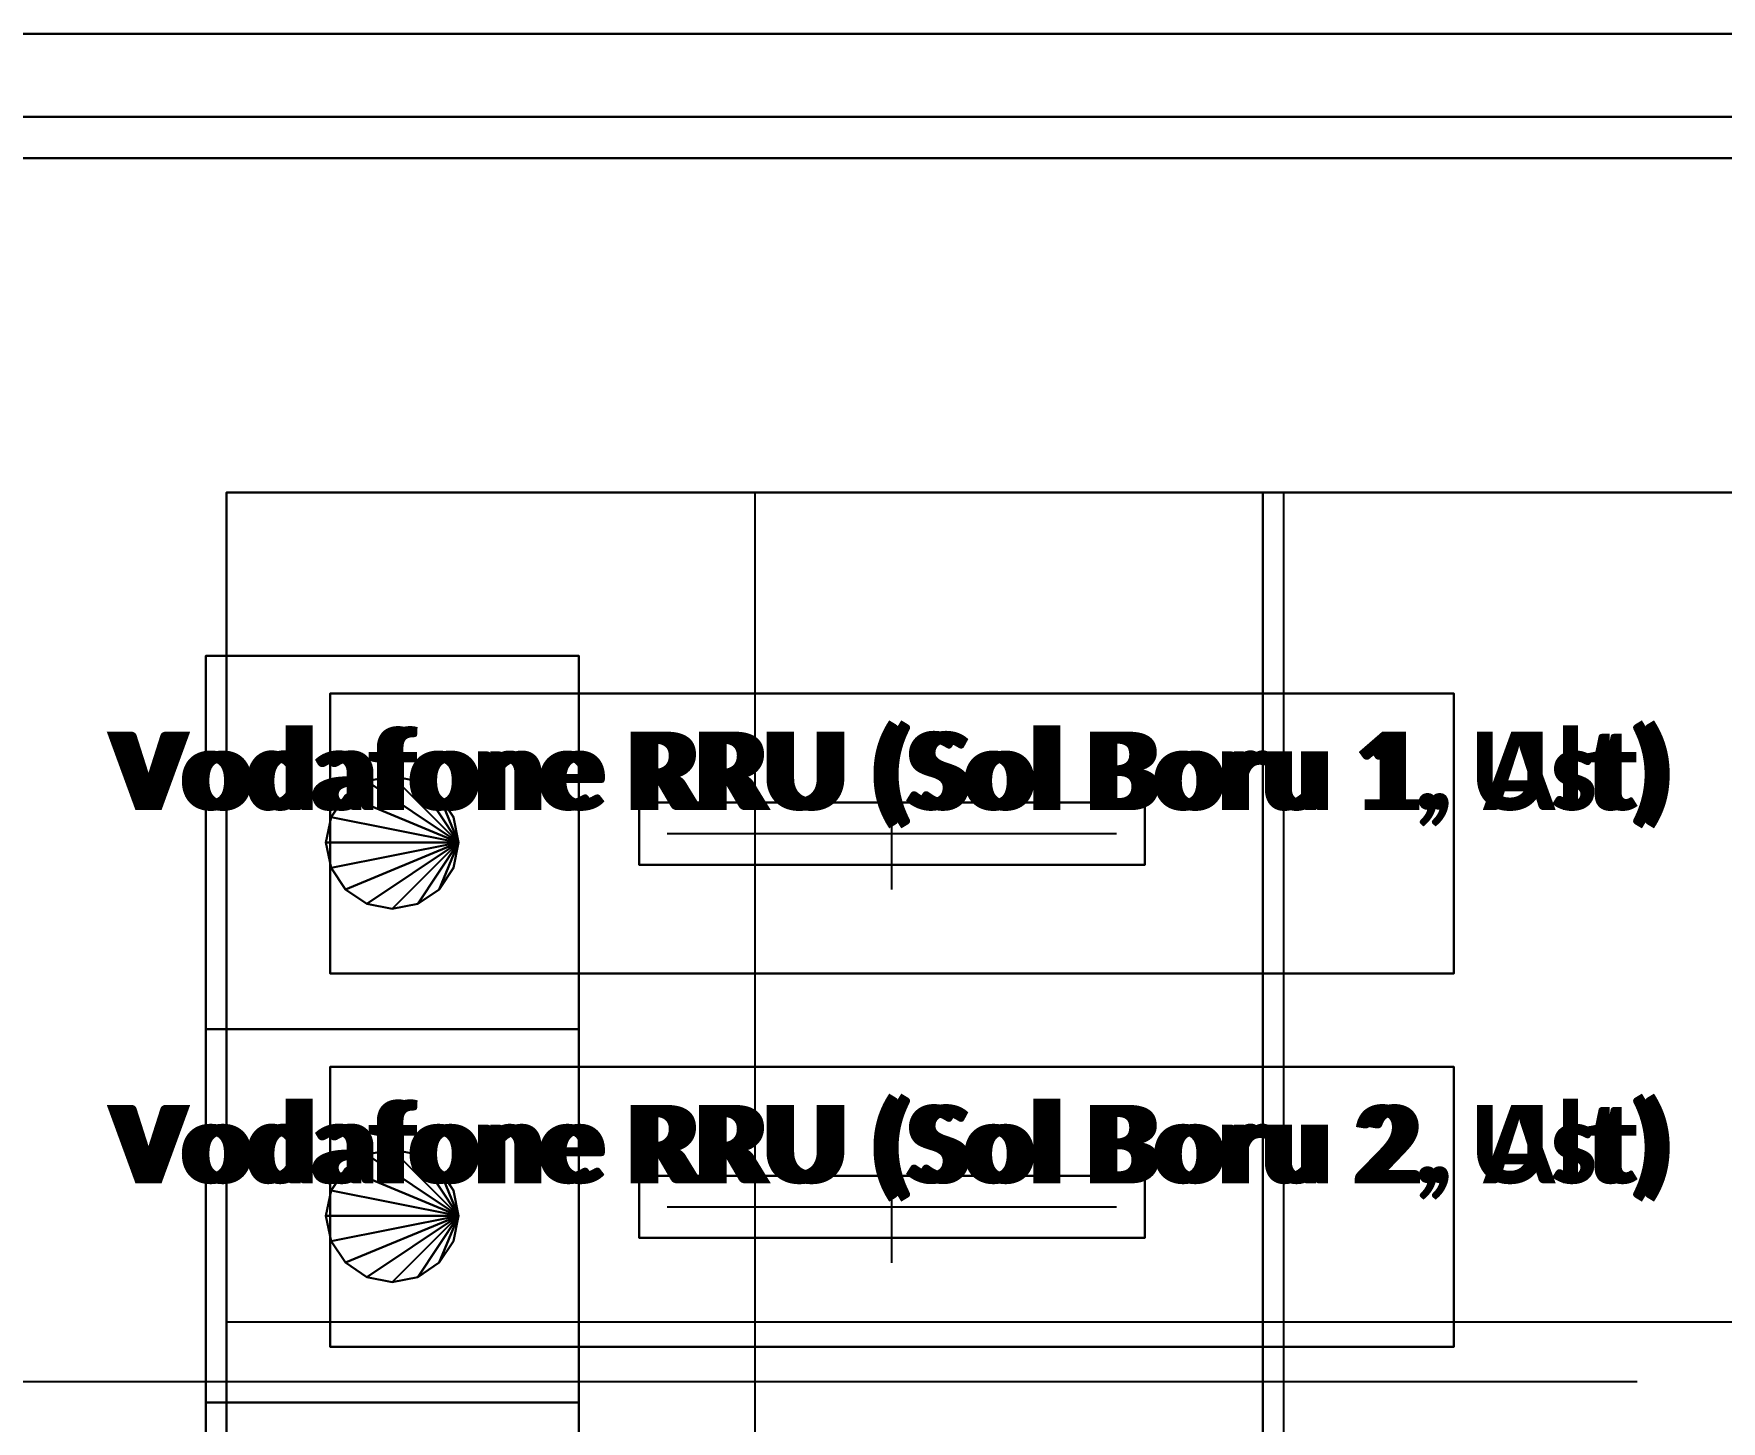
# Model space of a CAD drawing. Header units: metres. Extents: x -15 to 15, y -45.1 to 2.
# Drawn here: x -2.373 to -1.559, y 1.331 to 2 of the extents above; entities that cross this region are included whole.
import ezdxf
from ezdxf.enums import TextEntityAlignment as Align

# ---------------------------------------------------------------- set-up
doc = ezdxf.new("R2010")
doc.units = ezdxf.units.M
for name, color, linetype in [('BLOK_OZEL_PLATFORM', 140, 'CONTINUOUS'), ('CELIK_KIRIS_KOLON', 9, 'CONTINUOUS'), ('EKP_VODAFONE_RRU', 1, 'CONTINUOUS'), ('KORKULUK_KAPI', 4, 'CONTINUOUS'), ('MONTAJ_BORULARI', 2, 'CONTINUOUS'), ('ZEMIN_PLATFORM', 8, 'CONTINUOUS')]:
    doc.layers.add(name, color=color, linetype=linetype)
doc.styles.get("Standard").update_dxf_attribs({"font": 'calibrib.ttf'})

msp = doc.modelspace()

# ---------------------------------------------------------------- linework, layer by layer
at = {"layer": 'BLOK_OZEL_PLATFORM'}
for p, q in [((-1.26052, 1.77879, -0.029), (-2.28052, 1.77879, -0.029)), ((-2.28052, 1.77879, -0.029), (-2.28052, 0.57879, -0.029)), ((-1.26052, 1.77879, 0.011), (-2.28052, 1.77879, 0.011)), ((-2.28052, 1.77879, 0.011), (-2.28052, 0.57879, 0.011)), ((-2.28052, 1.77879, -0.029), (-2.28052, 1.77879, 0.011)), ((-2.02552, 0.57879, 0.011), (-2.02552, 1.77879, 0.011)), ((-0.76052, 1.77879, -0.029), (-1.78052, 1.77879, -0.029)), ((-1.78052, 1.77879, -0.029), (-1.78052, 0.57879, -0.029)), ((-0.76052, 1.77879, 0.011), (-1.78052, 1.77879, 0.011)), ((-1.78052, 1.77879, 0.011), (-1.78052, 0.57879, 0.011)), ((-1.78052, 1.77879, -0.029), (-1.78052, 1.77879, 0.011)), ((-1.77052, 0.57879, 0.011), (-1.77052, 1.77879, 0.011)), ((-2.28052, 1.37879, 0.011), (-1.26052, 1.37879, 0.011)), ((-1.78052, 1.37879, 0.011), (-0.76052, 1.37879, 0.011))]:
    msp.add_line(p, q, dxfattribs=at)
for points in [[(-2.28052, 0.57879, -0.029), (-1.26052, 0.57879, -0.029), (-1.26052, 1.77879, -0.029), (-2.28052, 1.77879, -0.029)], [(-2.28052, 0.57879, 0.011), (-1.26052, 0.57879, 0.011), (-1.26052, 1.77879, 0.011), (-2.28052, 1.77879, 0.011)], [(-2.28052, 1.77879, -0.029), (-1.26052, 1.77879, -0.029), (-1.26052, 1.77879, 0.011), (-2.28052, 1.77879, 0.011)], [(-2.28052, 0.57879, -0.029), (-2.28052, 1.77879, -0.029), (-2.28052, 1.77879, 0.011), (-2.28052, 0.57879, 0.011)], [(-1.78052, 0.57879, -0.029), (-0.76052, 0.57879, -0.029), (-0.76052, 1.77879, -0.029), (-1.78052, 1.77879, -0.029)], [(-1.78052, 0.57879, 0.011), (-0.76052, 0.57879, 0.011), (-0.76052, 1.77879, 0.011), (-1.78052, 1.77879, 0.011)], [(-1.78052, 1.77879, -0.029), (-0.76052, 1.77879, -0.029), (-0.76052, 1.77879, 0.011), (-1.78052, 1.77879, 0.011)], [(-1.78052, 0.57879, -0.029), (-1.78052, 1.77879, -0.029), (-1.78052, 1.77879, 0.011), (-1.78052, 0.57879, 0.011)]]:
    msp.add_3dface(points, dxfattribs=at)
at = {"layer": 'CELIK_KIRIS_KOLON'}
msp.add_line((-3, 1.35, 4.1), (-1.6, 1.35, 6.75), dxfattribs=at)
at = {"layer": 'EKP_VODAFONE_RRU'}
for p, q in [((-1.68852, 1.68179, 0.36), (-2.23052, 1.68179, 0.36)), ((-2.23052, 1.68179, 0.36), (-2.23052, 1.54679, 0.36)), ((-1.68852, 1.68179, 0.87), (-2.23052, 1.68179, 0.87)), ((-2.23052, 1.68179, 0.87), (-2.23052, 1.54679, 0.87)), ((-2.23052, 1.68179, 0.36), (-2.23052, 1.68179, 0.87)), ((-1.68852, 1.68179, 1.14), (-2.23052, 1.68179, 1.14)), ((-2.23052, 1.68179, 1.14), (-2.23052, 1.54679, 1.14)), ((-1.68852, 1.68179, 1.65), (-2.23052, 1.68179, 1.65)), ((-2.23052, 1.68179, 1.65), (-2.23052, 1.54679, 1.65)), ((-2.23052, 1.68179, 1.14), (-2.23052, 1.68179, 1.65)), ((-1.68852, 1.54679, 0.36), (-1.68852, 1.68179, 0.36)), ((-1.68852, 1.54679, 0.87), (-1.68852, 1.68179, 0.87)), ((-1.68852, 1.68179, 0.36), (-1.68852, 1.68179, 0.87)), ((-1.68852, 1.54679, 1.14), (-1.68852, 1.68179, 1.14)), ((-1.68852, 1.54679, 1.65), (-1.68852, 1.68179, 1.65)), ((-1.68852, 1.68179, 1.14), (-1.68852, 1.68179, 1.65)), ((-1.95952, 1.58729, 0.87), (-1.95952, 1.64129, 0.87)), ((-1.95952, 1.58729, 1.65), (-1.95952, 1.64129, 1.65)), ((-1.83757, 1.62929, 0.87), (-2.08147, 1.62929, 0.87)), ((-2.08147, 1.62929, 0.87), (-2.08147, 1.59929, 0.87)), ((-1.83757, 1.62929, 0.9), (-2.08147, 1.62929, 0.9)), ((-2.08147, 1.62929, 0.9), (-2.08147, 1.59929, 0.9)), ((-2.08147, 1.62929, 0.87), (-2.08147, 1.62929, 0.9)), ((-1.83757, 1.62929, 1.65), (-2.08147, 1.62929, 1.65)), ((-2.08147, 1.62929, 1.65), (-2.08147, 1.59929, 1.65)), ((-1.83757, 1.62929, 1.68), (-2.08147, 1.62929, 1.68)), ((-2.08147, 1.62929, 1.68), (-2.08147, 1.59929, 1.68)), ((-2.08147, 1.62929, 1.65), (-2.08147, 1.62929, 1.68)), ((-1.83757, 1.59929, 0.87), (-1.83757, 1.62929, 0.87)), ((-1.83757, 1.59929, 0.9), (-1.83757, 1.62929, 0.9)), ((-1.83757, 1.62929, 0.87), (-1.83757, 1.62929, 0.9)), ((-1.83757, 1.59929, 1.65), (-1.83757, 1.62929, 1.65)), ((-1.83757, 1.59929, 1.68), (-1.83757, 1.62929, 1.68)), ((-1.83757, 1.62929, 1.65), (-1.83757, 1.62929, 1.68)), ((-2.06792, 1.61429, 0.87), (-1.85112, 1.61429, 0.87)), ((-2.06792, 1.61429, 1.65), (-1.85112, 1.61429, 1.65)), ((-2.08147, 1.59929, 0.87), (-1.83757, 1.59929, 0.87)), ((-2.08147, 1.59929, 0.9), (-1.83757, 1.59929, 0.9)), ((-2.08147, 1.59929, 0.87), (-2.08147, 1.59929, 0.9)), ((-2.08147, 1.59929, 1.65), (-1.83757, 1.59929, 1.65)), ((-2.08147, 1.59929, 1.68), (-1.83757, 1.59929, 1.68)), ((-2.08147, 1.59929, 1.65), (-2.08147, 1.59929, 1.68)), ((-1.83757, 1.59929, 0.87), (-1.83757, 1.59929, 0.9)), ((-1.83757, 1.59929, 1.65), (-1.83757, 1.59929, 1.68)), ((-2.23052, 1.54679, 0.36), (-1.68852, 1.54679, 0.36)), ((-2.23052, 1.54679, 0.87), (-1.68852, 1.54679, 0.87)), ((-2.23052, 1.54679, 0.36), (-2.23052, 1.54679, 0.87)), ((-2.23052, 1.54679, 1.14), (-1.68852, 1.54679, 1.14)), ((-2.23052, 1.54679, 1.65), (-1.68852, 1.54679, 1.65)), ((-2.23052, 1.54679, 1.14), (-2.23052, 1.54679, 1.65)), ((-1.68852, 1.54679, 0.36), (-1.68852, 1.54679, 0.87)), ((-1.68852, 1.54679, 1.14), (-1.68852, 1.54679, 1.65)), ((-1.68852, 1.50179, 0.36), (-2.23052, 1.50179, 0.36)), ((-2.23052, 1.50179, 0.36), (-2.23052, 1.36679, 0.36)), ((-1.68852, 1.50179, 0.87), (-2.23052, 1.50179, 0.87)), ((-2.23052, 1.50179, 0.87), (-2.23052, 1.36679, 0.87)), ((-2.23052, 1.50179, 0.36), (-2.23052, 1.50179, 0.87)), ((-1.68852, 1.50179, 1.14), (-2.23052, 1.50179, 1.14)), ((-2.23052, 1.50179, 1.14), (-2.23052, 1.36679, 1.14)), ((-1.68852, 1.50179, 1.65), (-2.23052, 1.50179, 1.65)), ((-2.23052, 1.50179, 1.65), (-2.23052, 1.36679, 1.65)), ((-2.23052, 1.50179, 1.14), (-2.23052, 1.50179, 1.65)), ((-1.68852, 1.36679, 0.36), (-1.68852, 1.50179, 0.36)), ((-1.68852, 1.36679, 0.87), (-1.68852, 1.50179, 0.87)), ((-1.68852, 1.50179, 0.36), (-1.68852, 1.50179, 0.87)), ((-1.68852, 1.36679, 1.14), (-1.68852, 1.50179, 1.14)), ((-1.68852, 1.36679, 1.65), (-1.68852, 1.50179, 1.65)), ((-1.68852, 1.50179, 1.14), (-1.68852, 1.50179, 1.65)), ((-1.95952, 1.40729, 0.87), (-1.95952, 1.46129, 0.87)), ((-1.95952, 1.40729, 1.65), (-1.95952, 1.46129, 1.65)), ((-1.83757, 1.44929, 0.87), (-2.08147, 1.44929, 0.87)), ((-2.08147, 1.44929, 0.87), (-2.08147, 1.41929, 0.87)), ((-1.83757, 1.44929, 0.9), (-2.08147, 1.44929, 0.9)), ((-2.08147, 1.44929, 0.9), (-2.08147, 1.41929, 0.9)), ((-2.08147, 1.44929, 0.87), (-2.08147, 1.44929, 0.9)), ((-1.83757, 1.44929, 1.65), (-2.08147, 1.44929, 1.65)), ((-2.08147, 1.44929, 1.65), (-2.08147, 1.41929, 1.65)), ((-1.83757, 1.44929, 1.68), (-2.08147, 1.44929, 1.68)), ((-2.08147, 1.44929, 1.68), (-2.08147, 1.41929, 1.68)), ((-2.08147, 1.44929, 1.65), (-2.08147, 1.44929, 1.68)), ((-1.83757, 1.41929, 0.87), (-1.83757, 1.44929, 0.87)), ((-1.83757, 1.41929, 0.9), (-1.83757, 1.44929, 0.9)), ((-1.83757, 1.44929, 0.87), (-1.83757, 1.44929, 0.9)), ((-1.83757, 1.41929, 1.65), (-1.83757, 1.44929, 1.65)), ((-1.83757, 1.41929, 1.68), (-1.83757, 1.44929, 1.68)), ((-1.83757, 1.44929, 1.65), (-1.83757, 1.44929, 1.68)), ((-2.06792, 1.43429, 0.87), (-1.85112, 1.43429, 0.87)), ((-2.06792, 1.43429, 1.65), (-1.85112, 1.43429, 1.65)), ((-2.08147, 1.41929, 0.87), (-1.83757, 1.41929, 0.87)), ((-2.08147, 1.41929, 0.9), (-1.83757, 1.41929, 0.9)), ((-2.08147, 1.41929, 0.87), (-2.08147, 1.41929, 0.9)), ((-2.08147, 1.41929, 1.65), (-1.83757, 1.41929, 1.65)), ((-2.08147, 1.41929, 1.68), (-1.83757, 1.41929, 1.68)), ((-2.08147, 1.41929, 1.65), (-2.08147, 1.41929, 1.68)), ((-1.83757, 1.41929, 0.87), (-1.83757, 1.41929, 0.9)), ((-1.83757, 1.41929, 1.65), (-1.83757, 1.41929, 1.68)), ((-2.23052, 1.36679, 0.36), (-1.68852, 1.36679, 0.36)), ((-2.23052, 1.36679, 0.87), (-1.68852, 1.36679, 0.87)), ((-2.23052, 1.36679, 0.36), (-2.23052, 1.36679, 0.87)), ((-2.23052, 1.36679, 1.14), (-1.68852, 1.36679, 1.14)), ((-2.23052, 1.36679, 1.65), (-1.68852, 1.36679, 1.65)), ((-2.23052, 1.36679, 1.14), (-2.23052, 1.36679, 1.65)), ((-1.68852, 1.36679, 0.36), (-1.68852, 1.36679, 0.87)), ((-1.68852, 1.36679, 1.14), (-1.68852, 1.36679, 1.65))]:
    msp.add_line(p, q, dxfattribs=at)
for points in [[(-2.23052, 1.54679, 0.36), (-1.68852, 1.54679, 0.36), (-1.68852, 1.68179, 0.36), (-2.23052, 1.68179, 0.36)], [(-2.23052, 1.54679, 0.87), (-1.68852, 1.54679, 0.87), (-1.68852, 1.68179, 0.87), (-2.23052, 1.68179, 0.87)], [(-2.23052, 1.68179, 0.36), (-1.68852, 1.68179, 0.36), (-1.68852, 1.68179, 0.87), (-2.23052, 1.68179, 0.87)], [(-2.23052, 1.54679, 0.36), (-2.23052, 1.68179, 0.36), (-2.23052, 1.68179, 0.87), (-2.23052, 1.54679, 0.87)], [(-2.23052, 1.54679, 1.14), (-1.68852, 1.54679, 1.14), (-1.68852, 1.68179, 1.14), (-2.23052, 1.68179, 1.14)], [(-2.23052, 1.54679, 1.65), (-1.68852, 1.54679, 1.65), (-1.68852, 1.68179, 1.65), (-2.23052, 1.68179, 1.65)], [(-2.23052, 1.68179, 1.14), (-1.68852, 1.68179, 1.14), (-1.68852, 1.68179, 1.65), (-2.23052, 1.68179, 1.65)], [(-2.23052, 1.54679, 1.14), (-2.23052, 1.68179, 1.14), (-2.23052, 1.68179, 1.65), (-2.23052, 1.54679, 1.65)], [(-1.68852, 1.54679, 0.36), (-1.68852, 1.68179, 0.36), (-1.68852, 1.68179, 0.87), (-1.68852, 1.54679, 0.87)], [(-1.68852, 1.54679, 1.14), (-1.68852, 1.68179, 1.14), (-1.68852, 1.68179, 1.65), (-1.68852, 1.54679, 1.65)], [(-2.08147, 1.59929, 0.87), (-1.83757, 1.59929, 0.87), (-1.83757, 1.62929, 0.87), (-2.08147, 1.62929, 0.87)], [(-2.08147, 1.59929, 0.9), (-1.83757, 1.59929, 0.9), (-1.83757, 1.62929, 0.9), (-2.08147, 1.62929, 0.9)], [(-2.08147, 1.62929, 0.87), (-1.83757, 1.62929, 0.87), (-1.83757, 1.62929, 0.9), (-2.08147, 1.62929, 0.9)], [(-2.08147, 1.59929, 0.87), (-2.08147, 1.62929, 0.87), (-2.08147, 1.62929, 0.9), (-2.08147, 1.59929, 0.9)], [(-2.08147, 1.59929, 1.65), (-1.83757, 1.59929, 1.65), (-1.83757, 1.62929, 1.65), (-2.08147, 1.62929, 1.65)], [(-2.08147, 1.59929, 1.68), (-1.83757, 1.59929, 1.68), (-1.83757, 1.62929, 1.68), (-2.08147, 1.62929, 1.68)], [(-2.08147, 1.62929, 1.65), (-1.83757, 1.62929, 1.65), (-1.83757, 1.62929, 1.68), (-2.08147, 1.62929, 1.68)], [(-2.08147, 1.59929, 1.65), (-2.08147, 1.62929, 1.65), (-2.08147, 1.62929, 1.68), (-2.08147, 1.59929, 1.68)], [(-1.83757, 1.59929, 0.87), (-1.83757, 1.62929, 0.87), (-1.83757, 1.62929, 0.9), (-1.83757, 1.59929, 0.9)], [(-1.83757, 1.59929, 1.65), (-1.83757, 1.62929, 1.65), (-1.83757, 1.62929, 1.68), (-1.83757, 1.59929, 1.68)], [(-2.08147, 1.59929, 0.87), (-1.83757, 1.59929, 0.87), (-1.83757, 1.59929, 0.9), (-2.08147, 1.59929, 0.9)], [(-2.08147, 1.59929, 1.65), (-1.83757, 1.59929, 1.65), (-1.83757, 1.59929, 1.68), (-2.08147, 1.59929, 1.68)], [(-2.23052, 1.54679, 0.36), (-1.68852, 1.54679, 0.36), (-1.68852, 1.54679, 0.87), (-2.23052, 1.54679, 0.87)], [(-2.23052, 1.54679, 1.14), (-1.68852, 1.54679, 1.14), (-1.68852, 1.54679, 1.65), (-2.23052, 1.54679, 1.65)], [(-2.23052, 1.36679, 0.36), (-1.68852, 1.36679, 0.36), (-1.68852, 1.50179, 0.36), (-2.23052, 1.50179, 0.36)], [(-2.23052, 1.36679, 0.87), (-1.68852, 1.36679, 0.87), (-1.68852, 1.50179, 0.87), (-2.23052, 1.50179, 0.87)], [(-2.23052, 1.50179, 0.36), (-1.68852, 1.50179, 0.36), (-1.68852, 1.50179, 0.87), (-2.23052, 1.50179, 0.87)], [(-2.23052, 1.36679, 0.36), (-2.23052, 1.50179, 0.36), (-2.23052, 1.50179, 0.87), (-2.23052, 1.36679, 0.87)], [(-2.23052, 1.36679, 1.14), (-1.68852, 1.36679, 1.14), (-1.68852, 1.50179, 1.14), (-2.23052, 1.50179, 1.14)], [(-2.23052, 1.36679, 1.65), (-1.68852, 1.36679, 1.65), (-1.68852, 1.50179, 1.65), (-2.23052, 1.50179, 1.65)], [(-2.23052, 1.50179, 1.14), (-1.68852, 1.50179, 1.14), (-1.68852, 1.50179, 1.65), (-2.23052, 1.50179, 1.65)], [(-2.23052, 1.36679, 1.14), (-2.23052, 1.50179, 1.14), (-2.23052, 1.50179, 1.65), (-2.23052, 1.36679, 1.65)], [(-1.68852, 1.36679, 0.36), (-1.68852, 1.50179, 0.36), (-1.68852, 1.50179, 0.87), (-1.68852, 1.36679, 0.87)], [(-1.68852, 1.36679, 1.14), (-1.68852, 1.50179, 1.14), (-1.68852, 1.50179, 1.65), (-1.68852, 1.36679, 1.65)], [(-2.08147, 1.41929, 0.87), (-1.83757, 1.41929, 0.87), (-1.83757, 1.44929, 0.87), (-2.08147, 1.44929, 0.87)], [(-2.08147, 1.41929, 0.9), (-1.83757, 1.41929, 0.9), (-1.83757, 1.44929, 0.9), (-2.08147, 1.44929, 0.9)], [(-2.08147, 1.44929, 0.87), (-1.83757, 1.44929, 0.87), (-1.83757, 1.44929, 0.9), (-2.08147, 1.44929, 0.9)], [(-2.08147, 1.41929, 0.87), (-2.08147, 1.44929, 0.87), (-2.08147, 1.44929, 0.9), (-2.08147, 1.41929, 0.9)], [(-2.08147, 1.41929, 1.65), (-1.83757, 1.41929, 1.65), (-1.83757, 1.44929, 1.65), (-2.08147, 1.44929, 1.65)], [(-2.08147, 1.41929, 1.68), (-1.83757, 1.41929, 1.68), (-1.83757, 1.44929, 1.68), (-2.08147, 1.44929, 1.68)], [(-2.08147, 1.44929, 1.65), (-1.83757, 1.44929, 1.65), (-1.83757, 1.44929, 1.68), (-2.08147, 1.44929, 1.68)], [(-2.08147, 1.41929, 1.65), (-2.08147, 1.44929, 1.65), (-2.08147, 1.44929, 1.68), (-2.08147, 1.41929, 1.68)], [(-1.83757, 1.41929, 0.87), (-1.83757, 1.44929, 0.87), (-1.83757, 1.44929, 0.9), (-1.83757, 1.41929, 0.9)], [(-1.83757, 1.41929, 1.65), (-1.83757, 1.44929, 1.65), (-1.83757, 1.44929, 1.68), (-1.83757, 1.41929, 1.68)], [(-2.08147, 1.41929, 0.87), (-1.83757, 1.41929, 0.87), (-1.83757, 1.41929, 0.9), (-2.08147, 1.41929, 0.9)], [(-2.08147, 1.41929, 1.65), (-1.83757, 1.41929, 1.65), (-1.83757, 1.41929, 1.68), (-2.08147, 1.41929, 1.68)], [(-2.23052, 1.36679, 0.36), (-1.68852, 1.36679, 0.36), (-1.68852, 1.36679, 0.87), (-2.23052, 1.36679, 0.87)], [(-2.23052, 1.36679, 1.14), (-1.68852, 1.36679, 1.14), (-1.68852, 1.36679, 1.65), (-2.23052, 1.36679, 1.65)]]:
    msp.add_3dface(points, dxfattribs=at)
at = {"layer": 'KORKULUK_KAPI'}
for p, q in [((5.5, 1.96), (-5.5, 1.96)), ((5.5, 1.96, 1.7), (-5.5, 1.96, 1.7)), ((-5.5, 1.94), (5.5, 1.94)), ((-5.5, 1.94, 1.7), (5.5, 1.94, 1.7))]:
    msp.add_line(p, q, dxfattribs=at)
for points in [[(-5.5, 1.94), (5.5, 1.94), (5.5, 1.96), (-5.5, 1.96)], [(-5.5, 1.94, 1.7), (5.5, 1.94, 1.7), (5.5, 1.96, 1.7), (-5.5, 1.96, 1.7)], [(-5.5, 1.96), (5.5, 1.96), (5.5, 1.96, 1.7), (-5.5, 1.96, 1.7)], [(-5.5, 1.94), (5.5, 1.94), (5.5, 1.94, 1.7), (-5.5, 1.94, 1.7)]]:
    msp.add_3dface(points, dxfattribs=at)
at = {"layer": 'MONTAJ_BORULARI'}
for p, q in [((-2.1105, 1.7), (-2.2905, 1.7)), ((-2.2905, 1.7), (-2.2905, 1.52)), ((-2.1105, 1.7, 0.015), (-2.2905, 1.7, 0.015)), ((-2.2905, 1.7, 0.015), (-2.2905, 1.52, 0.015)), ((-2.2905, 1.7), (-2.2905, 1.7, 0.015)), ((-2.1105, 1.52), (-2.1105, 1.7)), ((-2.1105, 1.52, 0.015), (-2.1105, 1.7, 0.015)), ((-2.1105, 1.7), (-2.1105, 1.7, 0.015)), ((-2.21275, 1.63956), (-2.22313, 1.63263)), ((-2.21275, 1.63956, 1.7), (-2.22313, 1.63263, 1.7)), ((-2.2005, 1.642), (-2.21275, 1.63956)), ((-2.2005, 1.642, 1.7), (-2.21275, 1.63956, 1.7)), ((-2.18825, 1.63956), (-2.2005, 1.642)), ((-2.18825, 1.63956, 1.7), (-2.2005, 1.642, 1.7)), ((-2.2005, 1.642), (-2.2005, 1.642, 1.7)), ((-2.17787, 1.63263), (-2.18825, 1.63956)), ((-2.17787, 1.63263, 1.7), (-2.18825, 1.63956, 1.7)), ((-2.22313, 1.63263), (-2.23006, 1.62225)), ((-2.22313, 1.63263, 1.7), (-2.23006, 1.62225, 1.7)), ((-2.17094, 1.62225), (-2.17787, 1.63263)), ((-2.17094, 1.62225, 1.7), (-2.17787, 1.63263, 1.7)), ((-2.23006, 1.62225), (-2.2325, 1.61)), ((-2.23006, 1.62225, 1.7), (-2.2325, 1.61, 1.7)), ((-2.1685, 1.61), (-2.17094, 1.62225)), ((-2.1685, 1.61, 1.7), (-2.17094, 1.62225, 1.7)), ((-2.2325, 1.61), (-2.23006, 1.59775)), ((-2.2325, 1.61, 1.7), (-2.23006, 1.59775, 1.7)), ((-2.2325, 1.61), (-2.2325, 1.61, 1.7)), ((-2.17094, 1.59775), (-2.1685, 1.61)), ((-2.17094, 1.59775, 1.7), (-2.1685, 1.61, 1.7)), ((-2.1685, 1.61), (-2.1685, 1.61, 1.7)), ((-2.23006, 1.59775), (-2.22313, 1.58737)), ((-2.23006, 1.59775, 1.7), (-2.22313, 1.58737, 1.7)), ((-2.17787, 1.58737), (-2.17094, 1.59775)), ((-2.17787, 1.58737, 1.7), (-2.17094, 1.59775, 1.7)), ((-2.22313, 1.58737), (-2.21275, 1.58044)), ((-2.22313, 1.58737, 1.7), (-2.21275, 1.58044, 1.7)), ((-2.18825, 1.58044), (-2.17787, 1.58737)), ((-2.18825, 1.58044, 1.7), (-2.17787, 1.58737, 1.7)), ((-2.21275, 1.58044), (-2.2005, 1.578)), ((-2.21275, 1.58044, 1.7), (-2.2005, 1.578, 1.7)), ((-2.2005, 1.578), (-2.18825, 1.58044)), ((-2.2005, 1.578, 1.7), (-2.18825, 1.58044, 1.7)), ((-2.2005, 1.578), (-2.2005, 1.578, 1.7)), ((-2.2905, 1.52), (-2.1105, 1.52)), ((-2.2905, 1.52, 0.015), (-2.1105, 1.52, 0.015)), ((-2.2905, 1.52), (-2.2905, 1.52, 0.015)), ((-2.1105, 1.52), (-2.2905, 1.52)), ((-2.2905, 1.52), (-2.2905, 1.34)), ((-2.1105, 1.52, 0.015), (-2.2905, 1.52, 0.015)), ((-2.2905, 1.52, 0.015), (-2.2905, 1.34, 0.015)), ((-2.2905, 1.52), (-2.2905, 1.52, 0.015)), ((-2.1105, 1.52), (-2.1105, 1.52, 0.015)), ((-2.1105, 1.34), (-2.1105, 1.52)), ((-2.1105, 1.34, 0.015), (-2.1105, 1.52, 0.015)), ((-2.1105, 1.52), (-2.1105, 1.52, 0.015)), ((-2.21275, 1.45956), (-2.22313, 1.45263)), ((-2.21275, 1.45956, 1.7), (-2.22313, 1.45263, 1.7)), ((-2.2005, 1.462), (-2.21275, 1.45956)), ((-2.2005, 1.462, 1.7), (-2.21275, 1.45956, 1.7)), ((-2.18825, 1.45956), (-2.2005, 1.462)), ((-2.18825, 1.45956, 1.7), (-2.2005, 1.462, 1.7)), ((-2.2005, 1.462), (-2.2005, 1.462, 1.7)), ((-2.17787, 1.45263), (-2.18825, 1.45956)), ((-2.17787, 1.45263, 1.7), (-2.18825, 1.45956, 1.7)), ((-2.22313, 1.45263), (-2.23006, 1.44225)), ((-2.22313, 1.45263, 1.7), (-2.23006, 1.44225, 1.7)), ((-2.17094, 1.44225), (-2.17787, 1.45263)), ((-2.17094, 1.44225, 1.7), (-2.17787, 1.45263, 1.7)), ((-2.23006, 1.44225), (-2.2325, 1.43)), ((-2.23006, 1.44225, 1.7), (-2.2325, 1.43, 1.7)), ((-2.1685, 1.43), (-2.17094, 1.44225)), ((-2.1685, 1.43, 1.7), (-2.17094, 1.44225, 1.7)), ((-2.2325, 1.43), (-2.23006, 1.41775)), ((-2.2325, 1.43, 1.7), (-2.23006, 1.41775, 1.7)), ((-2.2325, 1.43), (-2.2325, 1.43, 1.7)), ((-2.17094, 1.41775), (-2.1685, 1.43)), ((-2.17094, 1.41775, 1.7), (-2.1685, 1.43, 1.7)), ((-2.1685, 1.43), (-2.1685, 1.43, 1.7)), ((-2.23006, 1.41775), (-2.22313, 1.40737)), ((-2.23006, 1.41775, 1.7), (-2.22313, 1.40737, 1.7)), ((-2.17787, 1.40737), (-2.17094, 1.41775)), ((-2.17787, 1.40737, 1.7), (-2.17094, 1.41775, 1.7)), ((-2.22313, 1.40737), (-2.21275, 1.40044)), ((-2.22313, 1.40737, 1.7), (-2.21275, 1.40044, 1.7)), ((-2.21275, 1.40044), (-2.2005, 1.398)), ((-2.21275, 1.40044, 1.7), (-2.2005, 1.398, 1.7)), ((-2.2005, 1.398), (-2.18825, 1.40044)), ((-2.2005, 1.398, 1.7), (-2.18825, 1.40044, 1.7)), ((-2.18825, 1.40044), (-2.17787, 1.40737)), ((-2.18825, 1.40044, 1.7), (-2.17787, 1.40737, 1.7)), ((-2.2005, 1.398), (-2.2005, 1.398, 1.7)), ((-2.2905, 1.34), (-2.1105, 1.34)), ((-2.2905, 1.34, 0.015), (-2.1105, 1.34, 0.015)), ((-2.2905, 1.34), (-2.2905, 1.34, 0.015)), ((-2.1105, 1.34), (-2.2905, 1.34)), ((-2.2905, 1.34), (-2.2905, 1.16)), ((-2.1105, 1.34, 0.015), (-2.2905, 1.34, 0.015)), ((-2.2905, 1.34, 0.015), (-2.2905, 1.16, 0.015)), ((-2.2905, 1.34), (-2.2905, 1.34, 0.015)), ((-2.1105, 1.34), (-2.1105, 1.34, 0.015)), ((-2.1105, 1.16), (-2.1105, 1.34)), ((-2.1105, 1.16, 0.015), (-2.1105, 1.34, 0.015)), ((-2.1105, 1.34), (-2.1105, 1.34, 0.015))]:
    msp.add_line(p, q, dxfattribs=at)
for points in [[(-2.2905, 1.52), (-2.1105, 1.52), (-2.1105, 1.7), (-2.2905, 1.7)], [(-2.2905, 1.52, 0.015), (-2.1105, 1.52, 0.015), (-2.1105, 1.7, 0.015), (-2.2905, 1.7, 0.015)], [(-2.2905, 1.7), (-2.1105, 1.7), (-2.1105, 1.7, 0.015), (-2.2905, 1.7, 0.015)], [(-2.2905, 1.52), (-2.2905, 1.7), (-2.2905, 1.7, 0.015), (-2.2905, 1.52, 0.015)], [(-2.1105, 1.52), (-2.1105, 1.7), (-2.1105, 1.7, 0.015), (-2.1105, 1.52, 0.015)], [(-2.21275, 1.63956), (-2.22313, 1.63263), (-2.22313, 1.63263, 1.7), (-2.21275, 1.63956, 1.7)], [(-2.1685, 1.61), (-2.21275, 1.63956), (-2.22313, 1.63263)], [(-2.1685, 1.61, 1.7), (-2.21275, 1.63956, 1.7), (-2.22313, 1.63263, 1.7)], [(-2.2005, 1.642), (-2.21275, 1.63956), (-2.21275, 1.63956, 1.7), (-2.2005, 1.642, 1.7)], [(-2.1685, 1.61), (-2.2005, 1.642), (-2.21275, 1.63956)], [(-2.1685, 1.61, 1.7), (-2.2005, 1.642, 1.7), (-2.21275, 1.63956, 1.7)], [(-2.18825, 1.63956), (-2.2005, 1.642), (-2.2005, 1.642, 1.7), (-2.18825, 1.63956, 1.7)], [(-2.1685, 1.61), (-2.18825, 1.63956), (-2.2005, 1.642)], [(-2.1685, 1.61, 1.7), (-2.18825, 1.63956, 1.7), (-2.2005, 1.642, 1.7)], [(-2.17787, 1.63263), (-2.18825, 1.63956), (-2.18825, 1.63956, 1.7), (-2.17787, 1.63263, 1.7)], [(-2.1685, 1.61), (-2.17787, 1.63263), (-2.18825, 1.63956)], [(-2.1685, 1.61, 1.7), (-2.17787, 1.63263, 1.7), (-2.18825, 1.63956, 1.7)], [(-2.22313, 1.63263), (-2.23006, 1.62225), (-2.23006, 1.62225, 1.7), (-2.22313, 1.63263, 1.7)], [(-2.1685, 1.61), (-2.22313, 1.63263), (-2.23006, 1.62225)], [(-2.1685, 1.61, 1.7), (-2.22313, 1.63263, 1.7), (-2.23006, 1.62225, 1.7)], [(-2.17094, 1.62225), (-2.17787, 1.63263), (-2.17787, 1.63263, 1.7), (-2.17094, 1.62225, 1.7)], [(-2.1685, 1.61), (-2.17094, 1.62225), (-2.17787, 1.63263)], [(-2.1685, 1.61, 1.7), (-2.17094, 1.62225, 1.7), (-2.17787, 1.63263, 1.7)], [(-2.23006, 1.62225), (-2.2325, 1.61), (-2.2325, 1.61, 1.7), (-2.23006, 1.62225, 1.7)], [(-2.1685, 1.61), (-2.23006, 1.62225), (-2.2325, 1.61)], [(-2.1685, 1.61, 1.7), (-2.23006, 1.62225, 1.7), (-2.2325, 1.61, 1.7)], [(-2.1685, 1.61), (-2.17094, 1.62225), (-2.17094, 1.62225, 1.7), (-2.1685, 1.61, 1.7)], [(-2.2325, 1.61), (-2.23006, 1.59775), (-2.23006, 1.59775, 1.7), (-2.2325, 1.61, 1.7)], [(-2.1685, 1.61), (-2.2325, 1.61), (-2.23006, 1.59775)], [(-2.1685, 1.61, 1.7), (-2.2325, 1.61, 1.7), (-2.23006, 1.59775, 1.7)], [(-2.1685, 1.61), (-2.23006, 1.59775), (-2.22313, 1.58737)], [(-2.1685, 1.61, 1.7), (-2.23006, 1.59775, 1.7), (-2.22313, 1.58737, 1.7)], [(-2.1685, 1.61), (-2.22313, 1.58737), (-2.21275, 1.58044)], [(-2.1685, 1.61, 1.7), (-2.22313, 1.58737, 1.7), (-2.21275, 1.58044, 1.7)], [(-2.1685, 1.61), (-2.21275, 1.58044), (-2.2005, 1.578)], [(-2.1685, 1.61, 1.7), (-2.21275, 1.58044, 1.7), (-2.2005, 1.578, 1.7)], [(-2.1685, 1.61), (-2.2005, 1.578), (-2.18825, 1.58044)], [(-2.1685, 1.61, 1.7), (-2.2005, 1.578, 1.7), (-2.18825, 1.58044, 1.7)], [(-2.1685, 1.61), (-2.18825, 1.58044), (-2.17787, 1.58737)], [(-2.1685, 1.61, 1.7), (-2.18825, 1.58044, 1.7), (-2.17787, 1.58737, 1.7)], [(-2.1685, 1.61), (-2.17787, 1.58737), (-2.17094, 1.59775)], [(-2.1685, 1.61, 1.7), (-2.17787, 1.58737, 1.7), (-2.17094, 1.59775, 1.7)], [(-2.17094, 1.59775), (-2.1685, 1.61), (-2.1685, 1.61, 1.7), (-2.17094, 1.59775, 1.7)], [(-2.23006, 1.59775), (-2.22313, 1.58737), (-2.22313, 1.58737, 1.7), (-2.23006, 1.59775, 1.7)], [(-2.17787, 1.58737), (-2.17094, 1.59775), (-2.17094, 1.59775, 1.7), (-2.17787, 1.58737, 1.7)], [(-2.22313, 1.58737), (-2.21275, 1.58044), (-2.21275, 1.58044, 1.7), (-2.22313, 1.58737, 1.7)], [(-2.18825, 1.58044), (-2.17787, 1.58737), (-2.17787, 1.58737, 1.7), (-2.18825, 1.58044, 1.7)], [(-2.21275, 1.58044), (-2.2005, 1.578), (-2.2005, 1.578, 1.7), (-2.21275, 1.58044, 1.7)], [(-2.2005, 1.578), (-2.18825, 1.58044), (-2.18825, 1.58044, 1.7), (-2.2005, 1.578, 1.7)], [(-2.2905, 1.52), (-2.1105, 1.52), (-2.1105, 1.52, 0.015), (-2.2905, 1.52, 0.015)], [(-2.2905, 1.34), (-2.1105, 1.34), (-2.1105, 1.52), (-2.2905, 1.52)], [(-2.2905, 1.34, 0.015), (-2.1105, 1.34, 0.015), (-2.1105, 1.52, 0.015), (-2.2905, 1.52, 0.015)], [(-2.2905, 1.52), (-2.1105, 1.52), (-2.1105, 1.52, 0.015), (-2.2905, 1.52, 0.015)], [(-2.2905, 1.34), (-2.2905, 1.52), (-2.2905, 1.52, 0.015), (-2.2905, 1.34, 0.015)], [(-2.1105, 1.34), (-2.1105, 1.52), (-2.1105, 1.52, 0.015), (-2.1105, 1.34, 0.015)], [(-2.21275, 1.45956), (-2.22313, 1.45263), (-2.22313, 1.45263, 1.7), (-2.21275, 1.45956, 1.7)], [(-2.1685, 1.43), (-2.21275, 1.45956), (-2.22313, 1.45263)], [(-2.1685, 1.43, 1.7), (-2.21275, 1.45956, 1.7), (-2.22313, 1.45263, 1.7)], [(-2.2005, 1.462), (-2.21275, 1.45956), (-2.21275, 1.45956, 1.7), (-2.2005, 1.462, 1.7)], [(-2.1685, 1.43), (-2.2005, 1.462), (-2.21275, 1.45956)], [(-2.1685, 1.43, 1.7), (-2.2005, 1.462, 1.7), (-2.21275, 1.45956, 1.7)], [(-2.18825, 1.45956), (-2.2005, 1.462), (-2.2005, 1.462, 1.7), (-2.18825, 1.45956, 1.7)], [(-2.1685, 1.43), (-2.18825, 1.45956), (-2.2005, 1.462)], [(-2.1685, 1.43, 1.7), (-2.18825, 1.45956, 1.7), (-2.2005, 1.462, 1.7)], [(-2.17787, 1.45263), (-2.18825, 1.45956), (-2.18825, 1.45956, 1.7), (-2.17787, 1.45263, 1.7)], [(-2.1685, 1.43), (-2.17787, 1.45263), (-2.18825, 1.45956)], [(-2.1685, 1.43, 1.7), (-2.17787, 1.45263, 1.7), (-2.18825, 1.45956, 1.7)], [(-2.22313, 1.45263), (-2.23006, 1.44225), (-2.23006, 1.44225, 1.7), (-2.22313, 1.45263, 1.7)], [(-2.1685, 1.43), (-2.22313, 1.45263), (-2.23006, 1.44225)], [(-2.1685, 1.43, 1.7), (-2.22313, 1.45263, 1.7), (-2.23006, 1.44225, 1.7)], [(-2.17094, 1.44225), (-2.17787, 1.45263), (-2.17787, 1.45263, 1.7), (-2.17094, 1.44225, 1.7)], [(-2.1685, 1.43), (-2.17094, 1.44225), (-2.17787, 1.45263)], [(-2.1685, 1.43, 1.7), (-2.17094, 1.44225, 1.7), (-2.17787, 1.45263, 1.7)], [(-2.23006, 1.44225), (-2.2325, 1.43), (-2.2325, 1.43, 1.7), (-2.23006, 1.44225, 1.7)], [(-2.1685, 1.43), (-2.23006, 1.44225), (-2.2325, 1.43)], [(-2.1685, 1.43, 1.7), (-2.23006, 1.44225, 1.7), (-2.2325, 1.43, 1.7)], [(-2.1685, 1.43), (-2.17094, 1.44225), (-2.17094, 1.44225, 1.7), (-2.1685, 1.43, 1.7)], [(-2.2325, 1.43), (-2.23006, 1.41775), (-2.23006, 1.41775, 1.7), (-2.2325, 1.43, 1.7)], [(-2.1685, 1.43), (-2.2325, 1.43), (-2.23006, 1.41775)], [(-2.1685, 1.43, 1.7), (-2.2325, 1.43, 1.7), (-2.23006, 1.41775, 1.7)], [(-2.1685, 1.43), (-2.23006, 1.41775), (-2.22313, 1.40737)], [(-2.1685, 1.43, 1.7), (-2.23006, 1.41775, 1.7), (-2.22313, 1.40737, 1.7)], [(-2.1685, 1.43), (-2.22313, 1.40737), (-2.21275, 1.40044)], [(-2.1685, 1.43, 1.7), (-2.22313, 1.40737, 1.7), (-2.21275, 1.40044, 1.7)], [(-2.1685, 1.43), (-2.21275, 1.40044), (-2.2005, 1.398)], [(-2.1685, 1.43, 1.7), (-2.21275, 1.40044, 1.7), (-2.2005, 1.398, 1.7)], [(-2.1685, 1.43), (-2.2005, 1.398), (-2.18825, 1.40044)], [(-2.1685, 1.43, 1.7), (-2.2005, 1.398, 1.7), (-2.18825, 1.40044, 1.7)], [(-2.1685, 1.43), (-2.18825, 1.40044), (-2.17787, 1.40737)], [(-2.1685, 1.43, 1.7), (-2.18825, 1.40044, 1.7), (-2.17787, 1.40737, 1.7)], [(-2.1685, 1.43), (-2.17787, 1.40737), (-2.17094, 1.41775)], [(-2.1685, 1.43, 1.7), (-2.17787, 1.40737, 1.7), (-2.17094, 1.41775, 1.7)], [(-2.17094, 1.41775), (-2.1685, 1.43), (-2.1685, 1.43, 1.7), (-2.17094, 1.41775, 1.7)], [(-2.23006, 1.41775), (-2.22313, 1.40737), (-2.22313, 1.40737, 1.7), (-2.23006, 1.41775, 1.7)], [(-2.17787, 1.40737), (-2.17094, 1.41775), (-2.17094, 1.41775, 1.7), (-2.17787, 1.40737, 1.7)], [(-2.22313, 1.40737), (-2.21275, 1.40044), (-2.21275, 1.40044, 1.7), (-2.22313, 1.40737, 1.7)], [(-2.21275, 1.40044), (-2.2005, 1.398), (-2.2005, 1.398, 1.7), (-2.21275, 1.40044, 1.7)], [(-2.2005, 1.398), (-2.18825, 1.40044), (-2.18825, 1.40044, 1.7), (-2.2005, 1.398, 1.7)], [(-2.18825, 1.40044), (-2.17787, 1.40737), (-2.17787, 1.40737, 1.7), (-2.18825, 1.40044, 1.7)], [(-2.2905, 1.34), (-2.1105, 1.34), (-2.1105, 1.34, 0.015), (-2.2905, 1.34, 0.015)], [(-2.2905, 1.16), (-2.1105, 1.16), (-2.1105, 1.34), (-2.2905, 1.34)], [(-2.2905, 1.16, 0.015), (-2.1105, 1.16, 0.015), (-2.1105, 1.34, 0.015), (-2.2905, 1.34, 0.015)], [(-2.2905, 1.34), (-2.1105, 1.34), (-2.1105, 1.34, 0.015), (-2.2905, 1.34, 0.015)], [(-2.2905, 1.16), (-2.2905, 1.34), (-2.2905, 1.34, 0.015), (-2.2905, 1.16, 0.015)], [(-2.1105, 1.16), (-2.1105, 1.34), (-2.1105, 1.34, 0.015), (-2.1105, 1.16, 0.015)]]:
    msp.add_3dface(points, dxfattribs=at)
at = {"layer": 'ZEMIN_PLATFORM'}
for p, q in [((15, 2, -0.4), (-15, 2, -0.4)), ((15, 2), (-15, 2))]:
    msp.add_line(p, q, dxfattribs=at)
for points in [[(-15, 0, -0.4), (15, 0, -0.4), (15, 2, -0.4), (-15, 2, -0.4)], [(-15, 0), (15, 0), (15, 2), (-15, 2)], [(-15, 2, -0.4), (15, 2, -0.4), (15, 2), (-15, 2)]]:
    msp.add_3dface(points, dxfattribs=at)

# ---------------------------------------------------------------- texts
at = {"layer": 'EKP_VODAFONE_RRU'}
for s, p in [('Vodafone RRU (Sol Boru 1, Ust)', (-1.95952, 1.64453)), ('Vodafone RRU (Sol Boru 1, Alt)', (-1.95952, 1.64453)), ('Vodafone RRU (Sol Boru 2, Ust)', (-1.95952, 1.46453)), ('Vodafone RRU (Sol Boru 2, Alt)', (-1.95952, 1.46453))]:
    msp.add_text(s, height=0.0378, dxfattribs=at).set_placement(p, align=Align.MIDDLE_CENTER)

doc.saveas('drawing.dxf')
